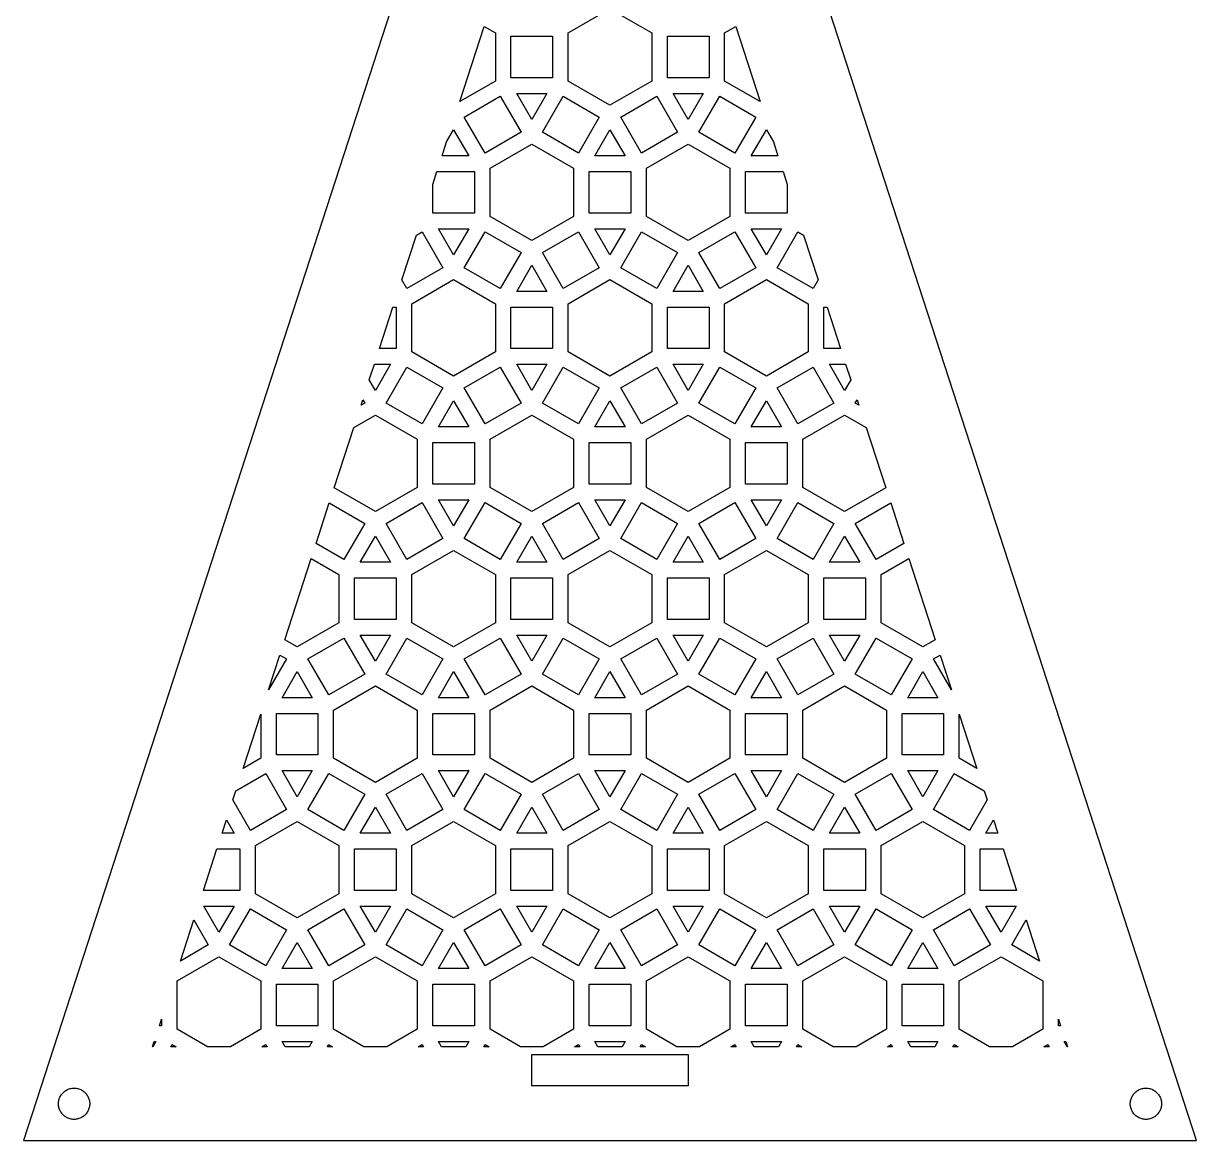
# Model space of a CAD drawing. Header units: metres. Extents: x -75 to 75, y 0 to 231.
# Drawn here: x -75 to 75, y 0 to 142.8 of the extents above; entities that cross this region are included whole.
import ezdxf

# ---------------------------------------------------------------- set-up
doc = ezdxf.new("R2010")
doc.units = ezdxf.units.M

msp = doc.modelspace()

# ---------------------------------------------------------------- linework, layer by layer
for p, q in [((0, 230.826), (-75, 0)), ((75, 0), (0, 230.826)), ((-5.33936, 141.647), (0, 144.729)), ((0, 144.729), (5.33936, 141.646)), ((-19.2167, 132.851), (-16.0905, 142.472)), ((-16.0905, 142.472), (-14.6606, 141.646)), ((-14.6606, 141.646), (-14.6606, 135.481)), ((-12.6602, 135.904), (-12.6602, 141.224)), ((-12.6602, 141.224), (-7.33978, 141.224)), ((-7.33978, 141.224), (-7.33978, 135.904)), ((-5.33936, 135.481), (-5.33936, 141.647)), ((5.33936, 141.646), (5.33936, 135.481)), ((7.33978, 135.904), (7.33978, 141.224)), ((7.33978, 141.224), (12.6602, 141.224)), ((12.6602, 141.224), (12.6602, 135.904)), ((14.6606, 141.647), (16.0904, 142.472)), ((14.6606, 135.481), (14.6606, 141.647)), ((16.0904, 142.472), (19.2167, 132.851)), ((-14.6606, 135.481), (-19.2167, 132.851)), ((-7.33978, 135.904), (-12.6602, 135.904)), ((0, 132.398), (-5.33936, 135.481)), ((5.33936, 135.481), (0, 132.398)), ((12.6602, 135.904), (7.33978, 135.904)), ((19.2167, 132.851), (14.6606, 135.481)), ((-18.634, 130.878), (-14.0265, 133.538)), ((-14.0265, 133.538), (-11.366, 128.929)), ((-11.9287, 133.904), (-8.0719, 133.904)), ((-10, 130.564), (-11.9287, 133.904)), ((-8.0719, 133.903), (-10, 130.564)), ((-8.63403, 128.929), (-5.97351, 133.538)), ((-8.0719, 133.904), (-8.07251, 133.903)), ((-8.07251, 133.903), (-8.0719, 133.903)), ((-5.97351, 133.538), (-1.36597, 130.878)), ((1.36597, 130.878), (5.97351, 133.538)), ((5.97351, 133.538), (8.63403, 128.929)), ((8.07129, 133.904), (11.9281, 133.904)), ((10, 130.564), (8.07129, 133.904)), ((11.9281, 133.903), (10, 130.564)), ((11.366, 128.929), (14.0265, 133.538)), ((11.9281, 133.904), (11.9275, 133.903)), ((11.9275, 133.903), (11.9281, 133.903)), ((14.0265, 133.538), (18.634, 130.878)), ((-15.9735, 126.27), (-18.634, 130.878)), ((-1.36597, 130.878), (-4.02649, 126.27)), ((4.02649, 126.27), (1.36597, 130.878)), ((18.634, 130.878), (15.9735, 126.27)), ((-20.8889, 127.704), (-20, 129.243)), ((-20, 129.243), (-18.0713, 125.904)), ((-1.9281, 125.904), (0, 129.243)), ((0, 129.243), (1.92871, 125.904)), ((18.0719, 125.904), (20, 129.243)), ((20, 129.243), (20.8888, 127.704)), ((-21.474, 125.903), (-20.8889, 127.704)), ((-11.366, 128.929), (-15.9735, 126.27)), ((-4.02649, 126.27), (-8.63403, 128.929)), ((8.63403, 128.929), (4.02649, 126.27)), ((15.9735, 126.27), (11.366, 128.929)), ((20.8888, 127.704), (21.4739, 125.904)), ((-15.3394, 124.326), (-10, 127.409)), ((-10, 127.409), (-4.66064, 124.326)), ((4.66064, 124.326), (10, 127.409)), ((10, 127.409), (15.3394, 124.326)), ((-18.0713, 125.904), (-21.474, 125.903)), ((-1.92749, 125.904), (-1.9281, 125.904)), ((1.92871, 125.904), (-1.9281, 125.903)), ((-1.9281, 125.903), (-1.92749, 125.904)), ((18.0725, 125.904), (18.0719, 125.904)), ((21.4739, 125.904), (18.0719, 125.903)), ((18.0719, 125.903), (18.0725, 125.904)), ((-22.6602, 122.252), (-22.1239, 123.903)), ((-22.1239, 123.903), (-17.3398, 123.903)), ((-17.3398, 123.903), (-17.3398, 118.583)), ((-15.3394, 118.161), (-15.3394, 124.326)), ((-4.66064, 124.326), (-4.66064, 118.16)), ((-2.66022, 118.583), (-2.66022, 123.903)), ((-2.66022, 123.903), (2.66022, 123.903)), ((2.66022, 123.903), (2.66022, 118.583)), ((4.66064, 118.161), (4.66064, 124.326)), ((15.3394, 124.326), (15.3394, 118.16)), ((17.3398, 118.583), (17.3398, 123.903)), ((17.3398, 123.903), (22.1239, 123.903)), ((22.1239, 123.903), (22.6602, 122.252)), ((-22.6602, 118.583), (-22.6602, 122.252)), ((22.6602, 122.252), (22.6602, 118.583)), ((-17.3398, 118.583), (-22.6602, 118.583)), ((2.66022, 118.583), (-2.66022, 118.583)), ((22.6602, 118.583), (17.3398, 118.583)), ((-10, 115.078), (-15.3394, 118.161)), ((-4.66064, 118.16), (-10, 115.078)), ((10, 115.078), (4.66064, 118.161)), ((15.3394, 118.16), (10, 115.078)), ((-26.6193, 110.068), (-24.7586, 115.794)), ((-24.7586, 115.794), (-24.0265, 116.217)), ((-24.0265, 116.217), (-21.366, 111.609)), ((-21.9287, 116.583), (-18.0719, 116.583)), ((-20, 113.243), (-21.9287, 116.583)), ((-18.0719, 116.583), (-20, 113.243)), ((-18.634, 111.609), (-15.9738, 116.217)), ((-15.9738, 116.217), (-11.366, 113.557)), ((-8.63403, 113.557), (-4.02649, 116.217)), ((-4.02649, 116.217), (-1.36597, 111.609)), ((-1.92871, 116.583), (1.9281, 116.583)), ((0, 113.243), (-1.92871, 116.583)), ((1.9281, 116.583), (0, 113.243)), ((1.36597, 111.609), (4.02618, 116.217)), ((4.02618, 116.217), (8.63403, 113.557)), ((11.366, 113.557), (15.9735, 116.217)), ((15.9735, 116.217), (18.634, 111.609)), ((18.0713, 116.583), (21.9281, 116.583)), ((20, 113.243), (18.0713, 116.583)), ((21.9281, 116.583), (20, 113.243)), ((21.366, 111.609), (24.0262, 116.217)), ((24.0262, 116.217), (24.7587, 115.794)), ((24.7587, 115.794), (26.6193, 110.068)), ((-11.366, 113.557), (-14.0265, 108.949)), ((-5.97351, 108.949), (-8.63403, 113.557)), ((8.63403, 113.557), (5.97351, 108.949)), ((14.0265, 108.949), (11.366, 113.557)), ((-21.366, 111.609), (-25.9735, 108.949)), ((-14.0265, 108.949), (-18.634, 111.609)), ((-11.9281, 108.583), (-10, 111.923)), ((-10, 111.923), (-8.07129, 108.583)), ((-1.36597, 111.609), (-5.97351, 108.949)), ((5.97351, 108.949), (1.36597, 111.609)), ((8.0719, 108.583), (10, 111.923)), ((10, 111.923), (11.9287, 108.583)), ((18.634, 111.609), (14.0265, 108.949)), ((25.9735, 108.949), (21.366, 111.609)), ((-25.9735, 108.949), (-26.6193, 110.068)), ((-25.3394, 107.006), (-20, 110.089)), ((-20, 110.089), (-14.6606, 107.006)), ((-5.33936, 107.006), (0, 110.089)), ((0, 110.089), (5.33936, 107.006)), ((14.6606, 107.006), (20, 110.089)), ((20, 110.089), (25.3394, 107.006)), ((26.6193, 110.068), (25.9735, 108.949)), ((-8.07129, 108.583), (-11.9281, 108.583)), ((11.9287, 108.583), (8.0719, 108.583)), ((-29.4801, 101.263), (-27.7516, 106.583)), ((-27.7516, 106.583), (-27.3398, 106.583)), ((-27.3398, 106.583), (-27.3398, 101.263)), ((-25.3394, 100.84), (-25.3394, 107.006)), ((-14.6606, 107.006), (-14.6606, 100.84)), ((-12.6602, 101.263), (-12.6602, 106.583)), ((-12.6602, 106.583), (-7.33978, 106.583)), ((-7.33978, 106.583), (-7.33978, 101.263)), ((-5.33936, 100.84), (-5.33936, 107.006)), ((5.33936, 107.006), (5.33936, 100.84)), ((7.33978, 101.263), (7.33978, 106.583)), ((7.33978, 106.583), (12.6602, 106.583)), ((12.6602, 106.583), (12.6602, 101.263)), ((14.6606, 100.84), (14.6606, 107.006)), ((25.3394, 107.006), (25.3394, 100.84)), ((27.3398, 101.263), (27.3398, 106.583)), ((27.3398, 106.583), (27.7516, 106.583)), ((27.7516, 106.583), (29.4801, 101.263)), ((-27.3398, 101.263), (-29.4801, 101.263)), ((-20, 97.7576), (-25.3394, 100.84)), ((-14.6606, 100.84), (-20, 97.7576)), ((-7.33978, 101.263), (-12.6602, 101.263)), ((0, 97.7576), (-5.33936, 100.84)), ((5.33936, 100.84), (0, 97.7576)), ((12.6602, 101.263), (7.33978, 101.263)), ((20, 97.7576), (14.6606, 100.84)), ((25.3394, 100.84), (20, 97.7576)), ((29.4801, 101.263), (27.3398, 101.263)), ((-30.7777, 97.2695), (-30.13, 99.2628)), ((-30.13, 99.2628), (-28.0719, 99.263)), ((-28.0719, 99.2621), (-30, 95.9229)), ((-28.0719, 99.263), (-28.0725, 99.2621)), ((-28.0725, 99.2621), (-28.0719, 99.2621)), ((-11.9287, 99.2627), (-8.0719, 99.263)), ((-10, 95.9229), (-11.9287, 99.2627)), ((-8.0719, 99.2621), (-10, 95.9229)), ((-8.0719, 99.263), (-8.07251, 99.2621)), ((-8.07251, 99.2621), (-8.0719, 99.2621)), ((8.07129, 99.2627), (11.9281, 99.263)), ((10, 95.9229), (8.07129, 99.2627)), ((11.9281, 99.2621), (10, 95.9229)), ((11.9281, 99.263), (11.9275, 99.2621)), ((11.9275, 99.2621), (11.9281, 99.2621)), ((28.0713, 99.2627), (30.13, 99.2629)), ((30, 95.9229), (28.0713, 99.2627)), ((30.13, 99.2629), (30.7776, 97.2696)), ((-28.634, 94.2886), (-25.9735, 98.8968)), ((-25.9735, 98.8968), (-21.366, 96.2369)), ((-18.634, 96.2369), (-14.0265, 98.8968)), ((-14.0265, 98.8968), (-11.366, 94.2886)), ((-8.63403, 94.2886), (-5.97351, 98.8968)), ((-5.97351, 98.8968), (-1.36597, 96.2369)), ((1.36597, 96.2369), (5.97351, 98.8968)), ((5.97351, 98.8968), (8.63403, 94.2886)), ((11.366, 94.2886), (14.0265, 98.8968)), ((14.0265, 98.8968), (18.634, 96.2369)), ((21.366, 96.2369), (25.9735, 98.8968)), ((25.9735, 98.8968), (28.634, 94.2886)), ((-30, 95.9229), (-30.7777, 97.2695)), ((-21.366, 96.2369), (-24.0265, 91.6287)), ((-15.9735, 91.6287), (-18.634, 96.2369)), ((-1.36597, 96.2369), (-4.02649, 91.6287)), ((4.02649, 91.6287), (1.36597, 96.2369)), ((18.634, 96.2369), (15.9735, 91.6287)), ((24.0265, 91.6287), (21.366, 96.2369)), ((30.7776, 97.2696), (30, 95.9229)), ((-31.834, 94.0184), (-31.6093, 94.7101)), ((-31.6093, 94.7101), (-31.366, 94.2886)), ((-21.9281, 91.2634), (-20, 94.6027)), ((-20, 94.6027), (-18.0713, 91.2628)), ((-1.9281, 91.2634), (0, 94.6027)), ((0, 94.6027), (1.92871, 91.2628)), ((18.0719, 91.2634), (20, 94.6027)), ((20, 94.6027), (21.9287, 91.2628)), ((31.366, 94.2886), (31.6093, 94.7101)), ((31.6093, 94.7101), (31.834, 94.0184)), ((-31.366, 94.2886), (-31.834, 94.0184)), ((-24.0265, 91.6287), (-28.634, 94.2886)), ((-11.366, 94.2886), (-15.9735, 91.6287)), ((-4.02649, 91.6287), (-8.63403, 94.2886)), ((8.63403, 94.2886), (4.02649, 91.6287)), ((15.9735, 91.6287), (11.366, 94.2886)), ((28.634, 94.2886), (24.0265, 91.6287)), ((31.834, 94.0184), (31.366, 94.2886)), ((-32.7576, 91.1759), (-30, 92.7679)), ((-30, 92.7679), (-24.6606, 89.6851)), ((-15.3394, 89.6854), (-10, 92.7679)), ((-10, 92.7679), (-4.66064, 89.6851)), ((4.66064, 89.6854), (10, 92.7679)), ((10, 92.7679), (15.3394, 89.6851)), ((24.6606, 89.6854), (30, 92.7679)), ((30, 92.7679), (32.7577, 91.1757)), ((-35.2601, 83.4741), (-32.7576, 91.1759)), ((-21.9275, 91.2634), (-21.9281, 91.2634)), ((-21.9281, 91.2625), (-21.9275, 91.2634)), ((-18.0713, 91.2628), (-21.9281, 91.2625)), ((-1.92749, 91.2634), (-1.9281, 91.2634)), ((-1.9281, 91.2625), (-1.92749, 91.2634)), ((1.92871, 91.2628), (-1.9281, 91.2625)), ((18.0725, 91.2634), (18.0719, 91.2634)), ((18.0719, 91.2625), (18.0725, 91.2634)), ((21.9287, 91.2628), (18.0719, 91.2625)), ((32.7577, 91.1757), (35.2601, 83.4739)), ((-24.6606, 89.6851), (-24.6606, 83.5196)), ((-22.6602, 83.9426), (-22.6602, 89.2624)), ((-22.6602, 89.2624), (-17.3398, 89.2624)), ((-17.3398, 89.2624), (-17.3398, 83.9426)), ((-15.3394, 83.5199), (-15.3394, 89.6854)), ((-4.66064, 89.6851), (-4.66064, 83.5196)), ((-2.66022, 83.9426), (-2.66022, 89.2624)), ((-2.66022, 89.2624), (2.66022, 89.2624)), ((2.66022, 89.2624), (2.66022, 83.9426)), ((4.66064, 83.5199), (4.66064, 89.6854)), ((15.3394, 89.6851), (15.3394, 83.5196)), ((17.3398, 83.9426), (17.3398, 89.2624)), ((17.3398, 89.2624), (22.6602, 89.2624)), ((22.6602, 89.2624), (22.6602, 83.9426)), ((24.6606, 83.5199), (24.6606, 89.6854)), ((-30, 80.437), (-35.2601, 83.4741)), ((-24.6606, 83.5196), (-30, 80.437)), ((-17.3398, 83.9426), (-22.6602, 83.9426)), ((-10, 80.437), (-15.3394, 83.5199)), ((-4.66064, 83.5196), (-10, 80.437)), ((2.66022, 83.9426), (-2.66022, 83.9426)), ((10, 80.437), (4.66064, 83.5199)), ((15.3394, 83.5196), (10, 80.437)), ((22.6602, 83.9426), (17.3398, 83.9426)), ((30, 80.437), (24.6606, 83.5199)), ((35.2601, 83.4739), (30, 80.437)), ((-37.573, 76.3556), (-35.892, 81.5292)), ((-35.892, 81.5292), (-31.366, 78.9163)), ((-28.634, 78.9163), (-24.0265, 81.5762)), ((-24.0265, 81.5762), (-21.366, 76.9681)), ((-21.9287, 81.9421), (-18.0719, 81.9424)), ((-20, 78.6023), (-21.9287, 81.9421)), ((-18.0719, 81.9415), (-20, 78.6023)), ((-18.634, 76.9681), (-15.9735, 81.5762)), ((-18.0719, 81.9424), (-18.0725, 81.9415)), ((-18.0725, 81.9415), (-18.0719, 81.9415)), ((-15.9735, 81.5762), (-11.366, 78.9163)), ((-8.63403, 78.9163), (-4.02649, 81.5762)), ((-4.02649, 81.5762), (-1.36597, 76.9681)), ((-1.92871, 81.9421), (1.9281, 81.9424)), ((0, 78.6023), (-1.92871, 81.9421)), ((1.9281, 81.9415), (0, 78.6023)), ((1.36597, 76.9681), (4.02649, 81.5762)), ((1.9281, 81.9424), (1.92749, 81.9415)), ((1.92749, 81.9415), (1.9281, 81.9415)), ((4.02649, 81.5762), (8.63403, 78.9163)), ((11.366, 78.9163), (15.9735, 81.5762)), ((15.9735, 81.5762), (18.634, 76.9681)), ((18.0713, 81.9421), (21.9281, 81.9424)), ((20, 78.6023), (18.0713, 81.9421)), ((21.9281, 81.9415), (20, 78.6023)), ((21.366, 76.9681), (24.0265, 81.5762)), ((21.9281, 81.9424), (21.9275, 81.9415)), ((21.9275, 81.9415), (21.9281, 81.9415)), ((24.0265, 81.5762), (28.634, 78.9163)), ((31.366, 78.9163), (35.892, 81.5292)), ((35.892, 81.5292), (37.573, 76.3556)), ((-31.366, 78.9163), (-34.0265, 74.3082)), ((-25.9735, 74.3082), (-28.634, 78.9163)), ((-11.366, 78.9163), (-14.0265, 74.3082)), ((-5.97351, 74.3082), (-8.63403, 78.9163)), ((8.63403, 78.9163), (5.97351, 74.3082)), ((14.0265, 74.3082), (11.366, 78.9163)), ((28.634, 78.9163), (25.9735, 74.3082)), ((34.0265, 74.3082), (31.366, 78.9163)), ((-31.9281, 73.9429), (-30, 77.2821)), ((-30, 77.2821), (-28.0713, 73.9423)), ((-21.366, 76.9681), (-25.9735, 74.3082)), ((-14.0265, 74.3082), (-18.634, 76.9681)), ((-11.9281, 73.9429), (-10, 77.2821)), ((-10, 77.2821), (-8.07129, 73.9423)), ((-1.36597, 76.9681), (-5.97351, 74.3082)), ((5.97351, 74.3082), (1.36597, 76.9681)), ((8.0719, 73.9429), (10, 77.2821)), ((10, 77.2821), (11.9287, 73.9423)), ((18.634, 76.9681), (14.0265, 74.3082)), ((25.9735, 74.3082), (21.366, 76.9681)), ((28.0719, 73.9429), (30, 77.2821)), ((30, 77.2821), (31.9287, 73.9423)), ((-34.0265, 74.3082), (-37.573, 76.3556)), ((-25.3394, 72.3648), (-20, 75.4474)), ((-20, 75.4474), (-14.6606, 72.3645)), ((-5.33936, 72.3648), (0, 75.4474)), ((0, 75.4474), (5.33936, 72.3645)), ((14.6606, 72.3648), (20, 75.4474)), ((20, 75.4474), (25.3394, 72.3645)), ((37.573, 76.3556), (34.0265, 74.3082)), ((-41.5785, 64.0279), (-38.2049, 74.4109)), ((-38.2049, 74.4109), (-34.6606, 72.3645)), ((-31.9275, 73.9429), (-31.9281, 73.9429)), ((-31.9281, 73.942), (-31.9275, 73.9429)), ((-28.0713, 73.9423), (-31.9281, 73.942)), ((-11.9275, 73.9429), (-11.9281, 73.9429)), ((-11.9281, 73.942), (-11.9275, 73.9429)), ((-8.07129, 73.9423), (-11.9281, 73.942)), ((8.07251, 73.9429), (8.0719, 73.9429)), ((8.0719, 73.942), (8.07251, 73.9429)), ((11.9287, 73.9423), (8.0719, 73.942)), ((28.0725, 73.9429), (28.0719, 73.9429)), ((28.0719, 73.942), (28.0725, 73.9429)), ((31.9287, 73.9423), (28.0719, 73.942)), ((34.6606, 72.3648), (38.2048, 74.411)), ((38.2048, 74.411), (41.5786, 64.0278)), ((-34.6606, 72.3645), (-34.6606, 66.199)), ((-25.3394, 66.1993), (-25.3394, 72.3648)), ((-14.6606, 72.3645), (-14.6606, 66.199)), ((-5.33936, 66.1993), (-5.33936, 72.3648)), ((5.33936, 72.3645), (5.33936, 66.199)), ((14.6606, 66.1993), (14.6606, 72.3648)), ((25.3394, 72.3645), (25.3394, 66.199)), ((34.6606, 66.1993), (34.6606, 72.3648)), ((-32.6602, 66.622), (-32.6602, 71.9418)), ((-32.6602, 71.9418), (-27.3398, 71.9418)), ((-27.3398, 71.9418), (-27.3398, 66.622)), ((-12.6602, 66.622), (-12.6602, 71.9418)), ((-12.6602, 71.9418), (-7.33978, 71.9418)), ((-7.33978, 71.9418), (-7.33978, 66.622)), ((7.33978, 66.622), (7.33978, 71.9418)), ((7.33978, 71.9418), (12.6602, 71.9418)), ((12.6602, 71.9418), (12.6602, 66.622)), ((27.3398, 66.622), (27.3398, 71.9418)), ((27.3398, 71.9418), (32.6602, 71.9418)), ((32.6602, 71.9418), (32.6602, 66.622)), ((-34.6606, 66.199), (-40, 63.1165)), ((-27.3398, 66.622), (-32.6602, 66.622)), ((-20, 63.1165), (-25.3394, 66.1993)), ((-14.6606, 66.199), (-20, 63.1165)), ((-7.33978, 66.622), (-12.6602, 66.622)), ((0, 63.1165), (-5.33936, 66.1993)), ((5.33936, 66.199), (0, 63.1165)), ((12.6602, 66.622), (7.33978, 66.622)), ((20, 63.1165), (14.6606, 66.1993)), ((25.3394, 66.199), (20, 63.1165)), ((32.6602, 66.622), (27.3398, 66.622)), ((40, 63.1165), (34.6606, 66.1993)), ((-31.9287, 64.6216), (-28.0719, 64.6219)), ((-30, 61.2817), (-31.9287, 64.6216)), ((-28.0719, 64.621), (-30, 61.2817)), ((-28.0719, 64.6219), (-28.0725, 64.621)), ((-28.0725, 64.621), (-28.0719, 64.621)), ((-11.9287, 64.6216), (-8.0719, 64.6219)), ((-10, 61.2817), (-11.9287, 64.6216)), ((-8.0719, 64.621), (-10, 61.2817)), ((-8.0719, 64.6219), (-8.07251, 64.621)), ((-8.07251, 64.621), (-8.0719, 64.621)), ((8.07129, 64.6216), (11.9281, 64.6219)), ((10, 61.2817), (8.07129, 64.6216)), ((11.9281, 64.621), (10, 61.2817)), ((11.9281, 64.6219), (11.9275, 64.621)), ((11.9275, 64.621), (11.9281, 64.621)), ((28.0713, 64.6216), (31.9281, 64.6219)), ((30, 61.2817), (28.0713, 64.6216)), ((31.9281, 64.621), (30, 61.2817)), ((31.9281, 64.6219), (31.9275, 64.621)), ((31.9275, 64.621), (31.9281, 64.621)), ((-40, 63.1165), (-41.5785, 64.0279)), ((-38.634, 61.5958), (-34.0265, 64.2557)), ((-34.0265, 64.2557), (-31.366, 59.6475)), ((-28.634, 59.6475), (-25.9735, 64.2557)), ((-25.9735, 64.2557), (-21.366, 61.5958)), ((-18.634, 61.5958), (-14.0265, 64.2557)), ((-14.0265, 64.2557), (-11.366, 59.6475)), ((-8.63403, 59.6475), (-5.97351, 64.2557)), ((-5.97351, 64.2557), (-1.36597, 61.5958)), ((1.36597, 61.5958), (5.97351, 64.2557)), ((5.97351, 64.2557), (8.63403, 59.6475)), ((11.366, 59.6475), (14.0265, 64.2557)), ((14.0265, 64.2557), (18.634, 61.5958)), ((21.366, 61.5958), (25.9735, 64.2557)), ((25.9735, 64.2557), (28.634, 59.6475)), ((31.366, 59.6475), (34.0265, 64.2557)), ((34.0265, 64.2557), (38.634, 61.5958)), ((41.5786, 64.0278), (40, 63.1165)), ((-43.6595, 57.6232), (-42.2104, 62.0832)), ((-41.366, 61.5958), (-43.6595, 57.6232)), ((-42.2104, 62.0832), (-41.366, 61.5958)), ((-35.9735, 56.9876), (-38.634, 61.5958)), ((-21.366, 61.5958), (-24.0265, 56.9876)), ((-15.9735, 56.9876), (-18.634, 61.5958)), ((-1.36597, 61.5958), (-4.02649, 56.9876)), ((4.02649, 56.9876), (1.36597, 61.5958)), ((18.634, 61.5958), (15.9735, 56.9876)), ((24.0265, 56.9876), (21.366, 61.5958)), ((38.634, 61.5958), (35.9735, 56.9876)), ((41.366, 61.5958), (42.2104, 62.0832)), ((43.6595, 57.6232), (41.366, 61.5958)), ((42.2104, 62.0832), (43.6595, 57.6232)), ((-41.9281, 56.6223), (-40, 59.9615)), ((-40, 59.9615), (-38.0713, 56.6217)), ((-31.366, 59.6475), (-35.9735, 56.9876)), ((-24.0265, 56.9876), (-28.634, 59.6475)), ((-21.9281, 56.6223), (-20, 59.9615)), ((-20, 59.9615), (-18.0713, 56.6217)), ((-11.366, 59.6475), (-15.9735, 56.9876)), ((-4.02649, 56.9876), (-8.63403, 59.6475)), ((-1.9281, 56.6223), (0, 59.9615)), ((0, 59.9615), (1.92871, 56.6217)), ((8.63403, 59.6475), (4.02649, 56.9876)), ((15.9735, 56.9876), (11.366, 59.6475)), ((18.0719, 56.6223), (20, 59.9615)), ((20, 59.9615), (21.9287, 56.6217)), ((28.634, 59.6475), (24.0265, 56.9876)), ((35.9735, 56.9876), (31.366, 59.6475)), ((38.0719, 56.6223), (40, 59.9615)), ((40, 59.9615), (41.9287, 56.6217)), ((-35.3394, 55.0443), (-30, 58.1268)), ((-30, 58.1268), (-24.6606, 55.0439)), ((-15.3394, 55.0443), (-10, 58.1268)), ((-10, 58.1268), (-4.66064, 55.0439)), ((4.66064, 55.0443), (10, 58.1268)), ((10, 58.1268), (15.3394, 55.0439)), ((24.6606, 55.0443), (30, 58.1268)), ((30, 58.1268), (35.3394, 55.0439)), ((-41.9275, 56.6223), (-41.9281, 56.6223)), ((-41.9281, 56.6214), (-41.9275, 56.6223)), ((-38.0713, 56.6217), (-41.9281, 56.6214)), ((-21.9275, 56.6223), (-21.9281, 56.6223)), ((-21.9281, 56.6214), (-21.9275, 56.6223)), ((-18.0713, 56.6217), (-21.9281, 56.6214)), ((-1.92749, 56.6223), (-1.9281, 56.6223)), ((-1.9281, 56.6214), (-1.92749, 56.6223)), ((1.92871, 56.6217), (-1.9281, 56.6214)), ((18.0725, 56.6223), (18.0719, 56.6223)), ((18.0719, 56.6214), (18.0725, 56.6223)), ((21.9287, 56.6217), (18.0719, 56.6214)), ((38.0725, 56.6223), (38.0719, 56.6223)), ((38.0719, 56.6214), (38.0725, 56.6223)), ((41.9287, 56.6217), (38.0719, 56.6214)), ((-46.9258, 47.5707), (-44.6606, 54.5421)), ((-44.6606, 54.5421), (-44.6606, 48.8785)), ((-42.6602, 49.3015), (-42.6602, 54.6213)), ((-42.6602, 54.6213), (-37.3398, 54.6213)), ((-37.3398, 54.6213), (-37.3398, 49.3015)), ((-35.3394, 48.8788), (-35.3394, 55.0443)), ((-24.6606, 55.0439), (-24.6606, 48.8785)), ((-22.6602, 49.3015), (-22.6602, 54.6213)), ((-22.6602, 54.6213), (-17.3398, 54.6213)), ((-17.3398, 54.6213), (-17.3398, 49.3015)), ((-15.3394, 48.8788), (-15.3394, 55.0443)), ((-4.66064, 55.0439), (-4.66064, 48.8785)), ((-2.66022, 49.3015), (-2.66022, 54.6213)), ((-2.66022, 54.6213), (2.66022, 54.6213)), ((2.66022, 54.6213), (2.66022, 49.3015)), ((4.66064, 48.8788), (4.66064, 55.0443)), ((15.3394, 55.0439), (15.3394, 48.8785)), ((17.3398, 49.3015), (17.3398, 54.6213)), ((17.3398, 54.6213), (22.6602, 54.6213)), ((22.6602, 54.6213), (22.6602, 49.3015)), ((24.6606, 48.8788), (24.6606, 55.0443)), ((35.3394, 55.0439), (35.3394, 48.8785)), ((37.3398, 49.3015), (37.3398, 54.6213)), ((37.3398, 54.6213), (42.6602, 54.6213)), ((42.6602, 54.6213), (42.6602, 49.3015)), ((44.6606, 48.8788), (44.6606, 54.5421)), ((44.6606, 54.5421), (46.9257, 47.571)), ((-44.6606, 48.8785), (-46.9258, 47.5707)), ((-37.3398, 49.3015), (-42.6602, 49.3015)), ((-30, 45.7959), (-35.3394, 48.8788)), ((-24.6606, 48.8785), (-30, 45.7959)), ((-17.3398, 49.3015), (-22.6602, 49.3015)), ((-10, 45.7959), (-15.3394, 48.8788)), ((-4.66064, 48.8785), (-10, 45.7959)), ((2.66022, 49.3015), (-2.66022, 49.3015)), ((10, 45.7959), (4.66064, 48.8788)), ((15.3394, 48.8785), (10, 45.7959)), ((22.6602, 49.3015), (17.3398, 49.3015)), ((30, 45.7959), (24.6606, 48.8788)), ((35.3394, 48.8785), (30, 45.7959)), ((42.6602, 49.3015), (37.3398, 49.3015)), ((46.9257, 47.571), (44.6606, 48.8788)), ((-47.8494, 44.7282), (-44.0265, 46.9351)), ((-44.0265, 46.9351), (-41.366, 42.327)), ((-41.9287, 47.301), (-38.0719, 47.3013)), ((-40, 43.9612), (-41.9287, 47.301)), ((-38.0719, 47.3004), (-40, 43.9612)), ((-38.634, 42.327), (-35.9735, 46.9351)), ((-38.0719, 47.3013), (-38.0725, 47.3004)), ((-38.0725, 47.3004), (-38.0719, 47.3004)), ((-35.9735, 46.9351), (-31.366, 44.2752)), ((-28.634, 44.2752), (-24.0265, 46.9351)), ((-24.0265, 46.9351), (-21.366, 42.327)), ((-21.9287, 47.301), (-18.0719, 47.3013)), ((-20, 43.9612), (-21.9287, 47.301)), ((-18.0719, 47.3004), (-20, 43.9612)), ((-18.634, 42.327), (-15.9735, 46.9351)), ((-18.0719, 47.3013), (-18.0725, 47.3004)), ((-18.0725, 47.3004), (-18.0719, 47.3004)), ((-15.9735, 46.9351), (-11.366, 44.2752)), ((-8.63403, 44.2752), (-4.02649, 46.9351)), ((-4.02649, 46.9351), (-1.36597, 42.327)), ((-1.92871, 47.301), (1.9281, 47.3013)), ((0, 43.9612), (-1.92871, 47.301)), ((1.9281, 47.3004), (0, 43.9612)), ((1.36597, 42.327), (4.02649, 46.9351)), ((1.9281, 47.3013), (1.92749, 47.3004)), ((1.92749, 47.3004), (1.9281, 47.3004)), ((4.02649, 46.9351), (8.63403, 44.2752)), ((11.366, 44.2752), (15.9735, 46.9351)), ((15.9735, 46.9351), (18.634, 42.327)), ((18.0713, 47.301), (21.9281, 47.3013)), ((20, 43.9612), (18.0713, 47.301)), ((21.9281, 47.3004), (20, 43.9612)), ((21.366, 42.327), (24.0265, 46.9351)), ((21.9281, 47.3013), (21.9275, 47.3004)), ((21.9275, 47.3004), (21.9281, 47.3004)), ((24.0265, 46.9351), (28.634, 44.2752)), ((31.366, 44.2752), (35.9735, 46.9351)), ((35.9735, 46.9351), (38.634, 42.327)), ((38.0713, 47.301), (41.9281, 47.3013)), ((40, 43.9612), (38.0713, 47.301)), ((41.9281, 47.3004), (40, 43.9612)), ((41.366, 42.327), (44.0265, 46.9351)), ((41.9281, 47.3013), (41.9275, 47.3004)), ((41.9275, 47.3004), (41.9281, 47.3004)), ((44.0265, 46.9351), (47.8494, 44.7282)), ((-48.2261, 43.5687), (-47.8494, 44.7282)), ((-45.9735, 39.6671), (-48.2261, 43.5687)), ((-31.366, 44.2752), (-34.0265, 39.6671)), ((-25.9735, 39.6671), (-28.634, 44.2752)), ((-11.366, 44.2752), (-14.0265, 39.6671)), ((-5.97351, 39.6671), (-8.63403, 44.2752)), ((8.63403, 44.2752), (5.97351, 39.6671)), ((14.0265, 39.6671), (11.366, 44.2752)), ((28.634, 44.2752), (25.9735, 39.6671)), ((34.0265, 39.6671), (31.366, 44.2752)), ((48.2261, 43.5687), (45.9735, 39.6671)), ((47.8494, 44.7282), (48.2261, 43.5687)), ((-41.366, 42.327), (-45.9735, 39.6671)), ((-34.0265, 39.6671), (-38.634, 42.327)), ((-31.9281, 39.3018), (-30, 42.641)), ((-30, 42.641), (-28.0713, 39.3011)), ((-21.366, 42.327), (-25.9735, 39.6671)), ((-14.0265, 39.6671), (-18.634, 42.327)), ((-11.9281, 39.3018), (-10, 42.641)), ((-10, 42.641), (-8.07129, 39.3011)), ((-1.36597, 42.327), (-5.97351, 39.6671)), ((5.97351, 39.6671), (1.36597, 42.327)), ((8.0719, 39.3018), (10, 42.641)), ((10, 42.641), (11.9287, 39.3011)), ((18.634, 42.327), (14.0265, 39.6671)), ((25.9735, 39.6671), (21.366, 42.327)), ((28.0719, 39.3018), (30, 42.641)), ((30, 42.641), (31.9287, 39.3011)), ((38.634, 42.327), (34.0265, 39.6671)), ((45.9735, 39.6671), (41.366, 42.327)), ((-49.6128, 39.301), (-49.0577, 41.0093)), ((-49.0577, 41.0093), (-48.0713, 39.3011)), ((-45.3394, 37.7237), (-40, 40.8063)), ((-40, 40.8063), (-34.6606, 37.7234)), ((-25.3394, 37.7237), (-20, 40.8063)), ((-20, 40.8063), (-14.6606, 37.7234)), ((-5.33936, 37.7237), (0, 40.8063)), ((0, 40.8063), (5.33936, 37.7234)), ((14.6606, 37.7237), (20, 40.8063)), ((20, 40.8063), (25.3394, 37.7234)), ((34.6606, 37.7237), (40, 40.8063)), ((40, 40.8063), (45.3394, 37.7234)), ((48.0719, 39.3018), (49.0578, 41.0092)), ((49.0578, 41.0092), (49.6128, 39.301)), ((-48.0713, 39.3011), (-49.6128, 39.301)), ((-31.9275, 39.3018), (-31.9281, 39.3018)), ((-31.9281, 39.3008), (-31.9275, 39.3018)), ((-28.0713, 39.3011), (-31.9281, 39.3008)), ((-11.9275, 39.3018), (-11.9281, 39.3018)), ((-11.9281, 39.3008), (-11.9275, 39.3018)), ((-8.07129, 39.3011), (-11.9281, 39.3008)), ((8.07251, 39.3018), (8.0719, 39.3018)), ((8.0719, 39.3008), (8.07251, 39.3018)), ((11.9287, 39.3011), (8.0719, 39.3008)), ((28.0725, 39.3018), (28.0719, 39.3018)), ((28.0719, 39.3008), (28.0725, 39.3018)), ((31.9287, 39.3011), (28.0719, 39.3008)), ((48.0725, 39.3018), (48.0719, 39.3018)), ((48.0719, 39.3008), (48.0725, 39.3018)), ((49.6128, 39.301), (48.0719, 39.3008)), ((-45.3394, 31.5582), (-45.3394, 37.7237)), ((-34.6606, 37.7234), (-34.6606, 31.5579)), ((-25.3394, 31.5582), (-25.3394, 37.7237)), ((-14.6606, 37.7234), (-14.6606, 31.5579)), ((-5.33936, 31.5582), (-5.33936, 37.7237)), ((5.33936, 37.7234), (5.33936, 31.5579)), ((14.6606, 31.5582), (14.6606, 37.7237)), ((25.3394, 37.7234), (25.3394, 31.5579)), ((34.6606, 31.5582), (34.6606, 37.7237)), ((45.3394, 37.7234), (45.3394, 31.5579)), ((-51.9912, 31.9809), (-50.2627, 37.3007)), ((-50.2627, 37.3007), (-47.3398, 37.3007)), ((-47.3398, 37.3007), (-47.3398, 31.9809)), ((-32.6602, 31.9809), (-32.6602, 37.3007)), ((-32.6602, 37.3007), (-27.3398, 37.3007)), ((-27.3398, 37.3007), (-27.3398, 31.9809)), ((-12.6602, 31.9809), (-12.6602, 37.3007)), ((-12.6602, 37.3007), (-7.33978, 37.3007)), ((-7.33978, 37.3007), (-7.33978, 31.9809)), ((7.33978, 31.9809), (7.33978, 37.3007)), ((7.33978, 37.3007), (12.6602, 37.3007)), ((12.6602, 37.3007), (12.6602, 31.9809)), ((27.3398, 31.9809), (27.3398, 37.3007)), ((27.3398, 37.3007), (32.6602, 37.3007)), ((32.6602, 37.3007), (32.6602, 31.9809)), ((47.3398, 31.9809), (47.3398, 37.3007)), ((47.3398, 37.3007), (50.2627, 37.3007)), ((50.2627, 37.3007), (51.9912, 31.9809)), ((-47.3398, 31.9809), (-51.9912, 31.9809)), ((-40, 28.4753), (-45.3394, 31.5582)), ((-34.6606, 31.5579), (-40, 28.4753)), ((-27.3398, 31.9809), (-32.6602, 31.9809)), ((-20, 28.4753), (-25.3394, 31.5582)), ((-14.6606, 31.5579), (-20, 28.4753)), ((-7.33978, 31.9809), (-12.6602, 31.9809)), ((0, 28.4753), (-5.33936, 31.5582)), ((5.33936, 31.5579), (0, 28.4753)), ((12.6602, 31.9809), (7.33978, 31.9809)), ((20, 28.4753), (14.6606, 31.5582)), ((25.3394, 31.5579), (20, 28.4753)), ((32.6602, 31.9809), (27.3398, 31.9809)), ((40, 28.4753), (34.6606, 31.5582)), ((45.3394, 31.5579), (40, 28.4753)), ((51.9912, 31.9809), (47.3398, 31.9809)), ((-51.9287, 29.9805), (-48.0719, 29.9808)), ((-50, 26.6406), (-51.9287, 29.9805)), ((-48.0719, 29.9799), (-50, 26.6406)), ((-48.634, 25.0064), (-45.9735, 29.6146)), ((-48.0719, 29.9808), (-48.0725, 29.9799)), ((-48.0725, 29.9799), (-48.0719, 29.9799)), ((-45.9735, 29.6146), (-41.366, 26.9547)), ((-38.634, 26.9547), (-34.0265, 29.6146)), ((-34.0265, 29.6146), (-31.366, 25.0064)), ((-31.9287, 29.9805), (-28.0719, 29.9808)), ((-30, 26.6406), (-31.9287, 29.9805)), ((-28.0719, 29.9799), (-30, 26.6406)), ((-28.634, 25.0064), (-25.9735, 29.6146)), ((-28.0719, 29.9808), (-28.0725, 29.9799)), ((-28.0725, 29.9799), (-28.0719, 29.9799)), ((-25.9735, 29.6146), (-21.366, 26.9547)), ((-18.634, 26.9547), (-14.0265, 29.6146)), ((-14.0265, 29.6146), (-11.366, 25.0064)), ((-11.9287, 29.9805), (-8.0719, 29.9808)), ((-10, 26.6406), (-11.9287, 29.9805)), ((-8.0719, 29.9799), (-10, 26.6406)), ((-8.63403, 25.0064), (-5.97351, 29.6146)), ((-8.0719, 29.9808), (-8.07251, 29.9799)), ((-8.07251, 29.9799), (-8.0719, 29.9799)), ((-5.97351, 29.6146), (-1.36597, 26.9547)), ((1.36597, 26.9547), (5.97351, 29.6146)), ((5.97351, 29.6146), (8.63403, 25.0064)), ((8.07129, 29.9805), (11.9281, 29.9808)), ((10, 26.6406), (8.07129, 29.9805)), ((11.9281, 29.9799), (10, 26.6406)), ((11.366, 25.0064), (14.0265, 29.6146)), ((11.9281, 29.9808), (11.9275, 29.9799)), ((11.9275, 29.9799), (11.9281, 29.9799)), ((14.0265, 29.6146), (18.634, 26.9547)), ((21.366, 26.9547), (25.9735, 29.6146)), ((25.9735, 29.6146), (28.634, 25.0064)), ((28.0713, 29.9805), (31.9281, 29.9808)), ((30, 26.6406), (28.0713, 29.9805)), ((31.9281, 29.9799), (30, 26.6406)), ((31.366, 25.0064), (34.0265, 29.6146)), ((31.9281, 29.9808), (31.9275, 29.9799)), ((31.9275, 29.9799), (31.9281, 29.9799)), ((34.0265, 29.6146), (38.634, 26.9547)), ((41.366, 26.9547), (45.9735, 29.6146)), ((45.9735, 29.6146), (48.634, 25.0064)), ((48.0713, 29.9805), (51.9281, 29.9808)), ((50, 26.6406), (48.0713, 29.9805)), ((51.9281, 29.9799), (50, 26.6406)), ((51.9281, 29.9808), (51.9275, 29.9799)), ((51.9275, 29.9799), (51.9281, 29.9799)), ((-54.925, 22.9518), (-53.2161, 28.211)), ((-53.2161, 28.211), (-51.366, 25.0064)), ((51.366, 25.0064), (53.2161, 28.211)), ((53.2161, 28.211), (54.925, 22.9518)), ((-41.366, 26.9547), (-44.0265, 22.3465)), ((-35.9735, 22.3465), (-38.634, 26.9547)), ((-21.366, 26.9547), (-24.0265, 22.3465)), ((-15.9735, 22.3465), (-18.634, 26.9547)), ((-1.36597, 26.9547), (-4.02649, 22.3465)), ((4.02649, 22.3465), (1.36597, 26.9547)), ((18.634, 26.9547), (15.9735, 22.3465)), ((24.0265, 22.3465), (21.366, 26.9547)), ((38.634, 26.9547), (35.9735, 22.3465)), ((44.0265, 22.3465), (41.366, 26.9547)), ((-51.366, 25.0064), (-54.925, 22.9518)), ((-44.0265, 22.3465), (-48.634, 25.0064)), ((-41.9281, 21.9812), (-40, 25.3204)), ((-40, 25.3204), (-38.0713, 21.9806)), ((-31.366, 25.0064), (-35.9735, 22.3465)), ((-24.0265, 22.3465), (-28.634, 25.0064)), ((-21.9281, 21.9812), (-20, 25.3204)), ((-20, 25.3204), (-18.0713, 21.9806)), ((-11.366, 25.0064), (-15.9735, 22.3465)), ((-4.02649, 22.3465), (-8.63403, 25.0064)), ((-1.9281, 21.9812), (0, 25.3204)), ((0, 25.3204), (1.92871, 21.9806)), ((8.63403, 25.0064), (4.02649, 22.3465)), ((15.9735, 22.3465), (11.366, 25.0064)), ((18.0719, 21.9812), (20, 25.3204)), ((20, 25.3204), (21.9287, 21.9806)), ((28.634, 25.0064), (24.0265, 22.3465)), ((35.9735, 22.3465), (31.366, 25.0064)), ((38.0719, 21.9812), (40, 25.3204)), ((40, 25.3204), (41.9287, 21.9806)), ((48.634, 25.0064), (44.0265, 22.3465)), ((54.925, 22.9518), (51.366, 25.0064)), ((-55.3394, 20.4031), (-50, 23.4857)), ((-50, 23.4857), (-44.6606, 20.4028)), ((-35.3394, 20.4031), (-30, 23.4857)), ((-30, 23.4857), (-24.6606, 20.4028)), ((-15.3394, 20.4031), (-10, 23.4857)), ((-10, 23.4857), (-4.66064, 20.4028)), ((4.66064, 20.4031), (10, 23.4857)), ((10, 23.4857), (15.3394, 20.4028)), ((24.6606, 20.4031), (30, 23.4857)), ((30, 23.4857), (35.3394, 20.4028)), ((44.6606, 20.4031), (50, 23.4857)), ((50, 23.4857), (55.3394, 20.4028)), ((-41.9275, 21.9812), (-41.9281, 21.9812)), ((-41.9281, 21.9803), (-41.9275, 21.9812)), ((-38.0713, 21.9806), (-41.9281, 21.9803)), ((-21.9275, 21.9812), (-21.9281, 21.9812)), ((-21.9281, 21.9803), (-21.9275, 21.9812)), ((-18.0713, 21.9806), (-21.9281, 21.9803)), ((-1.92749, 21.9812), (-1.9281, 21.9812)), ((-1.9281, 21.9803), (-1.92749, 21.9812)), ((1.92871, 21.9806), (-1.9281, 21.9803)), ((18.0725, 21.9812), (18.0719, 21.9812)), ((18.0719, 21.9803), (18.0725, 21.9812)), ((21.9287, 21.9806), (18.0719, 21.9803)), ((38.0725, 21.9812), (38.0719, 21.9812)), ((38.0719, 21.9803), (38.0725, 21.9812)), ((41.9287, 21.9806), (38.0719, 21.9803)), ((-55.3394, 14.2377), (-55.3394, 20.4031)), ((-44.6606, 20.4028), (-44.6606, 14.2374)), ((-42.6602, 14.6603), (-42.6602, 19.9802)), ((-42.6602, 19.9802), (-37.3398, 19.9802)), ((-37.3398, 19.9802), (-37.3398, 14.6603)), ((-35.3394, 14.2377), (-35.3394, 20.4031)), ((-24.6606, 20.4028), (-24.6606, 14.2374)), ((-22.6602, 14.6603), (-22.6602, 19.9802)), ((-22.6602, 19.9802), (-17.3398, 19.9802)), ((-17.3398, 19.9802), (-17.3398, 14.6603)), ((-15.3394, 14.2377), (-15.3394, 20.4031)), ((-4.66064, 20.4028), (-4.66064, 14.2374)), ((-2.66022, 14.6603), (-2.66022, 19.9802)), ((-2.66022, 19.9802), (2.66022, 19.9802)), ((2.66022, 19.9802), (2.66022, 14.6603)), ((4.66064, 14.2377), (4.66064, 20.4031)), ((15.3394, 20.4028), (15.3394, 14.2374)), ((17.3398, 14.6603), (17.3398, 19.9802)), ((17.3398, 19.9802), (22.6602, 19.9802)), ((22.6602, 19.9802), (22.6602, 14.6603)), ((24.6606, 14.2377), (24.6606, 20.4031)), ((35.3394, 20.4028), (35.3394, 14.2374)), ((37.3398, 14.6603), (37.3398, 19.9802)), ((37.3398, 19.9802), (42.6602, 19.9802)), ((42.6602, 19.9802), (42.6602, 14.6603)), ((44.6606, 14.2377), (44.6606, 20.4031)), ((55.3394, 20.4028), (55.3394, 14.2374)), ((-57.619, 14.6603), (-57.3398, 15.5197)), ((-57.3398, 15.5197), (-57.3398, 14.6603)), ((57.3398, 14.6603), (57.3398, 15.5197)), ((57.3398, 15.5197), (57.619, 14.6603)), ((-57.3398, 14.6603), (-57.619, 14.6603)), ((-51.4639, 12), (-55.3394, 14.2377)), ((-44.6606, 14.2374), (-48.536, 12)), ((-37.3398, 14.6603), (-42.6602, 14.6603)), ((-31.4639, 12), (-35.3394, 14.2377)), ((-24.6606, 14.2374), (-28.536, 12)), ((-17.3398, 14.6603), (-22.6602, 14.6603)), ((-11.4639, 12), (-15.3394, 14.2377)), ((-4.66064, 14.2374), (-8.536, 12)), ((2.66022, 14.6603), (-2.66022, 14.6603)), ((8.53615, 12), (4.66064, 14.2377)), ((15.3394, 14.2374), (11.464, 12)), ((22.6602, 14.6603), (17.3398, 14.6603)), ((28.5361, 12), (24.6606, 14.2377)), ((35.3394, 14.2374), (31.464, 12)), ((42.6602, 14.6603), (37.3398, 14.6603)), ((48.5361, 12), (44.6606, 14.2377)), ((55.3394, 14.2374), (51.464, 12)), ((57.619, 14.6603), (57.3398, 14.6603)), ((-58.4834, 12), (-58.2689, 12.6602)), ((-58.453, 12), (-58.4834, 12)), ((-58.0719, 12.6602), (-58.453, 12)), ((-58.2689, 12.6602), (-58.0719, 12.6602)), ((-56.1434, 12), (-55.9738, 12.2937)), ((-55.465, 12), (-56.1434, 12)), ((-55.9738, 12.2937), (-55.465, 12)), ((-48.536, 12), (-51.4639, 12)), ((-44.5358, 12), (-44.0265, 12.294)), ((-43.8567, 12), (-44.5358, 12)), ((-44.0265, 12.294), (-43.8567, 12)), ((-41.9287, 12.6599), (-38.0719, 12.6602)), ((-41.5476, 12), (-41.9287, 12.6599)), ((-38.453, 12), (-41.5476, 12)), ((-38.0719, 12.6602), (-38.453, 12)), ((-36.1434, 12), (-35.9738, 12.2937)), ((-35.465, 12), (-36.1434, 12)), ((-35.9738, 12.2937), (-35.465, 12)), ((-28.536, 12), (-31.4639, 12)), ((-24.5358, 12), (-24.0265, 12.294)), ((-23.8567, 12), (-24.5358, 12)), ((-24.0265, 12.294), (-23.8567, 12)), ((-21.9287, 12.6599), (-18.0719, 12.6602)), ((-21.5476, 12), (-21.9287, 12.6599)), ((-18.453, 12), (-21.5476, 12)), ((-18.0719, 12.6602), (-18.453, 12)), ((-16.1434, 12), (-15.9738, 12.2937)), ((-15.465, 12), (-16.1434, 12)), ((-15.9738, 12.2937), (-15.465, 12)), ((-8.536, 12), (-11.4639, 12)), ((-4.53577, 12), (-4.02649, 12.294)), ((-3.85674, 12), (-4.53577, 12)), ((-4.02649, 12.294), (-3.85674, 12)), ((-1.92871, 12.6599), (1.9281, 12.6602)), ((-1.54759, 12), (-1.92871, 12.6599)), ((1.54695, 12), (-1.54759, 12)), ((1.9281, 12.6602), (1.54695, 12)), ((3.85661, 12), (4.02618, 12.2937)), ((4.53503, 12), (3.85661, 12)), ((4.02618, 12.2937), (4.53503, 12)), ((11.464, 12), (8.53615, 12)), ((15.4642, 12), (15.9735, 12.294)), ((16.1433, 12), (15.4642, 12)), ((15.9735, 12.294), (16.1433, 12)), ((18.0713, 12.6599), (21.9281, 12.6602)), ((18.4524, 12), (18.0713, 12.6599)), ((21.547, 12), (18.4524, 12)), ((21.9281, 12.6602), (21.547, 12)), ((23.8566, 12), (24.0262, 12.2937)), ((24.535, 12), (23.8566, 12)), ((24.0262, 12.2937), (24.535, 12)), ((31.464, 12), (28.5361, 12)), ((35.4642, 12), (35.9735, 12.294)), ((36.1433, 12), (35.4642, 12)), ((35.9735, 12.294), (36.1433, 12)), ((38.0713, 12.6599), (41.9281, 12.6602)), ((38.4524, 12), (38.0713, 12.6599)), ((41.547, 12), (38.4524, 12)), ((41.9281, 12.6602), (41.547, 12)), ((43.8566, 12), (44.0262, 12.2937)), ((44.535, 12), (43.8566, 12)), ((44.0262, 12.2937), (44.535, 12)), ((51.464, 12), (48.5361, 12)), ((55.4642, 12), (55.9735, 12.294)), ((56.1433, 12), (55.4642, 12)), ((55.9735, 12.294), (56.1433, 12)), ((58.4524, 12), (58.0713, 12.6599)), ((58.0713, 12.6599), (58.269, 12.6599)), ((58.269, 12.6599), (58.4834, 12)), ((58.4834, 12), (58.4524, 12)), ((-10, 7), (-10, 11)), ((-10, 11), (10, 11)), ((10, 11), (10, 7)), ((-70.0689, 5.97713), (-69.9858, 6.07137)), ((-69.9858, 6.07137), (-69.897, 6.16022)), ((-69.897, 6.16022), (-69.8027, 6.2433)), ((-69.8027, 6.2433), (-69.7034, 6.32031)), ((-69.7034, 6.32031), (-69.5995, 6.39093)), ((-69.5995, 6.39093), (-69.4914, 6.4549)), ((-69.4914, 6.4549), (-69.3794, 6.51193)), ((-69.3794, 6.51193), (-69.2641, 6.56183)), ((-69.2641, 6.56183), (-69.1459, 6.60439)), ((-69.1459, 6.60439), (-69.0252, 6.63943)), ((-69.0252, 6.63943), (-68.9026, 6.66685)), ((-68.9026, 6.66685), (-68.7785, 6.68651)), ((-68.7785, 6.68651), (-68.6534, 6.69833)), ((-68.6534, 6.69833), (-68.5279, 6.70227)), ((-68.5279, 6.70227), (-68.4023, 6.69833)), ((-68.4023, 6.69833), (-68.2772, 6.68651)), ((-68.2772, 6.68651), (-68.1531, 6.66685)), ((-68.1531, 6.66685), (-68.0305, 6.63943)), ((-68.0305, 6.63943), (-67.9098, 6.60439)), ((-67.9098, 6.60439), (-67.7916, 6.56183)), ((-67.7916, 6.56183), (-67.6763, 6.51193)), ((-67.6763, 6.51193), (-67.5643, 6.4549)), ((-67.5643, 6.4549), (-67.4562, 6.39093)), ((-67.4562, 6.39093), (-67.3523, 6.32031)), ((-67.3523, 6.32031), (-67.253, 6.2433)), ((-67.253, 6.2433), (-67.1588, 6.16022)), ((-67.1588, 6.16022), (-67.0699, 6.07137)), ((-67.0699, 6.07137), (-66.9868, 5.97713)), ((10, 7), (-10, 7)), ((66.9868, 5.97713), (67.0699, 6.07137)), ((67.0699, 6.07137), (67.1588, 6.16022)), ((67.1588, 6.16022), (67.253, 6.2433)), ((67.253, 6.2433), (67.3523, 6.32031)), ((67.3523, 6.32031), (67.4562, 6.39093)), ((67.4562, 6.39093), (67.5643, 6.4549)), ((67.5643, 6.4549), (67.6763, 6.51193)), ((67.6763, 6.51193), (67.7916, 6.56183)), ((67.7916, 6.56183), (67.9098, 6.60439)), ((67.9098, 6.60439), (68.0305, 6.63943)), ((68.0305, 6.63943), (68.1531, 6.66685)), ((68.1531, 6.66685), (68.2772, 6.68651)), ((68.2772, 6.68651), (68.4023, 6.69833)), ((68.4023, 6.69833), (68.5279, 6.70227)), ((68.5279, 6.70227), (68.6534, 6.69833)), ((68.6534, 6.69833), (68.7785, 6.68651)), ((68.7785, 6.68651), (68.9026, 6.66685)), ((68.9026, 6.66685), (69.0252, 6.63943)), ((69.0252, 6.63943), (69.1459, 6.60439)), ((69.1459, 6.60439), (69.2641, 6.56183)), ((69.2641, 6.56183), (69.3794, 6.51193)), ((69.3794, 6.51193), (69.4914, 6.4549)), ((69.4914, 6.4549), (69.5995, 6.39093)), ((69.5995, 6.39093), (69.7034, 6.32031)), ((69.7034, 6.32031), (69.8027, 6.2433)), ((69.8027, 6.2433), (69.897, 6.16022)), ((69.897, 6.16022), (69.9858, 6.07137)), ((69.9858, 6.07137), (70.0689, 5.97713)), ((-70.5279, 4.70227), (-70.5239, 4.82785)), ((-70.5239, 4.57669), (-70.5279, 4.70227)), ((-70.5239, 4.82785), (-70.5121, 4.95294)), ((-70.5121, 4.45161), (-70.5239, 4.57669)), ((-70.5121, 4.95294), (-70.4924, 5.07704)), ((-70.4924, 5.07704), (-70.465, 5.19966)), ((-70.465, 5.19966), (-70.43, 5.32031)), ((-70.43, 5.32031), (-70.3874, 5.43852)), ((-70.3874, 5.43852), (-70.3375, 5.55383)), ((-70.3375, 5.55383), (-70.2805, 5.66579)), ((-70.2805, 5.66579), (-70.2165, 5.77393)), ((-70.2165, 5.77393), (-70.1459, 5.87784)), ((-70.1459, 5.87784), (-70.0689, 5.97713)), ((-66.9868, 5.97713), (-66.9098, 5.87784)), ((-66.9098, 5.87784), (-66.8392, 5.77393)), ((-66.8392, 5.77393), (-66.7752, 5.66579)), ((-66.7752, 5.66579), (-66.7182, 5.55383)), ((-66.7182, 5.55383), (-66.6683, 5.43852)), ((-66.6683, 5.43852), (-66.6257, 5.32031)), ((-66.6257, 5.32031), (-66.5907, 5.19966)), ((-66.5907, 5.19966), (-66.5633, 5.07704)), ((-66.5633, 5.07704), (-66.5436, 4.95294)), ((-66.5436, 4.95294), (-66.5318, 4.82785)), ((-66.5318, 4.57669), (-66.5436, 4.45161)), ((-66.5318, 4.82785), (-66.5279, 4.70227)), ((-66.5279, 4.70227), (-66.5318, 4.57669)), ((66.5279, 4.70227), (66.5318, 4.82785)), ((66.5318, 4.57669), (66.5279, 4.70227)), ((66.5318, 4.82785), (66.5436, 4.95294)), ((66.5436, 4.45161), (66.5318, 4.57669)), ((66.5436, 4.95294), (66.5633, 5.07704)), ((66.5633, 5.07704), (66.5907, 5.19966)), ((66.5907, 5.19966), (66.6257, 5.32031)), ((66.6257, 5.32031), (66.6683, 5.43852)), ((66.6683, 5.43852), (66.7182, 5.55383)), ((66.7182, 5.55383), (66.7752, 5.66579)), ((66.7752, 5.66579), (66.8392, 5.77393)), ((66.8392, 5.77393), (66.9098, 5.87784)), ((66.9098, 5.87784), (66.9868, 5.97713)), ((70.0689, 5.97713), (70.1459, 5.87784)), ((70.1459, 5.87784), (70.2165, 5.77393)), ((70.2165, 5.77393), (70.2805, 5.66579)), ((70.2805, 5.66579), (70.3375, 5.55383)), ((70.3375, 5.55383), (70.3874, 5.43852)), ((70.3874, 5.43852), (70.43, 5.32031)), ((70.43, 5.32031), (70.465, 5.19966)), ((70.465, 5.19966), (70.4924, 5.07704)), ((70.4924, 5.07704), (70.5121, 4.95294)), ((70.5121, 4.95294), (70.5239, 4.82785)), ((70.5239, 4.57669), (70.5121, 4.45161)), ((70.5239, 4.82785), (70.5279, 4.70227)), ((70.5279, 4.70227), (70.5239, 4.57669)), ((-70.4924, 4.32751), (-70.5121, 4.45161)), ((-70.465, 4.2049), (-70.4924, 4.32751)), ((-70.43, 4.08424), (-70.465, 4.2049)), ((-70.3874, 3.96602), (-70.43, 4.08424)), ((-70.3375, 3.85072), (-70.3874, 3.96602)), ((-70.2805, 3.73877), (-70.3375, 3.85072)), ((-70.2165, 3.63062), (-70.2805, 3.73877)), ((-70.1459, 3.5267), (-70.2165, 3.63062)), ((-70.0689, 3.42743), (-70.1459, 3.5267)), ((-69.9858, 3.33318), (-70.0689, 3.42743)), ((-69.897, 3.24434), (-69.9858, 3.33318)), ((-69.8027, 3.16125), (-69.897, 3.24434)), ((-69.7034, 3.08424), (-69.8027, 3.16125)), ((-69.5995, 3.01363), (-69.7034, 3.08424)), ((-69.4914, 2.94966), (-69.5995, 3.01363)), ((-67.4562, 3.01363), (-67.5643, 2.94966)), ((-67.3523, 3.08424), (-67.4562, 3.01363)), ((-67.253, 3.16125), (-67.3523, 3.08424)), ((-67.1588, 3.24434), (-67.253, 3.16125)), ((-67.0699, 3.33318), (-67.1588, 3.24434)), ((-66.9868, 3.42743), (-67.0699, 3.33318)), ((-66.9098, 3.5267), (-66.9868, 3.42743)), ((-66.8392, 3.63062), (-66.9098, 3.5267)), ((-66.7752, 3.73877), (-66.8392, 3.63062)), ((-66.7182, 3.85072), (-66.7752, 3.73877)), ((-66.6683, 3.96602), (-66.7182, 3.85072)), ((-66.6257, 4.08424), (-66.6683, 3.96602)), ((-66.5907, 4.2049), (-66.6257, 4.08424)), ((-66.5633, 4.32751), (-66.5907, 4.2049)), ((-66.5436, 4.45161), (-66.5633, 4.32751)), ((66.5633, 4.32751), (66.5436, 4.45161)), ((66.5907, 4.2049), (66.5633, 4.32751)), ((66.6257, 4.08424), (66.5907, 4.2049)), ((66.6683, 3.96602), (66.6257, 4.08424)), ((66.7182, 3.85072), (66.6683, 3.96602)), ((66.7752, 3.73877), (66.7182, 3.85072)), ((66.8392, 3.63062), (66.7752, 3.73877)), ((66.9098, 3.5267), (66.8392, 3.63062)), ((66.9868, 3.42743), (66.9098, 3.5267)), ((67.0699, 3.33318), (66.9868, 3.42743)), ((67.1588, 3.24434), (67.0699, 3.33318)), ((67.253, 3.16125), (67.1588, 3.24434)), ((67.3523, 3.08424), (67.253, 3.16125)), ((67.4562, 3.01363), (67.3523, 3.08424)), ((67.5643, 2.94966), (67.4562, 3.01363)), ((69.5995, 3.01363), (69.4914, 2.94966)), ((69.7034, 3.08424), (69.5995, 3.01363)), ((69.8027, 3.16125), (69.7034, 3.08424)), ((69.897, 3.24434), (69.8027, 3.16125)), ((69.9858, 3.33318), (69.897, 3.24434)), ((70.0689, 3.42743), (69.9858, 3.33318)), ((70.1459, 3.5267), (70.0689, 3.42743)), ((70.2165, 3.63062), (70.1459, 3.5267)), ((70.2805, 3.73877), (70.2165, 3.63062)), ((70.3375, 3.85072), (70.2805, 3.73877)), ((70.3874, 3.96602), (70.3375, 3.85072)), ((70.43, 4.08424), (70.3874, 3.96602)), ((70.465, 4.2049), (70.43, 4.08424)), ((70.4924, 4.32751), (70.465, 4.2049)), ((70.5121, 4.45161), (70.4924, 4.32751)), ((-69.3794, 2.89262), (-69.4914, 2.94966)), ((-69.2641, 2.84273), (-69.3794, 2.89262)), ((-69.1459, 2.80016), (-69.2641, 2.84273)), ((-69.0252, 2.76511), (-69.1459, 2.80016)), ((-68.9026, 2.7377), (-69.0252, 2.76511)), ((-68.7785, 2.71805), (-68.9026, 2.7377)), ((-68.6534, 2.70622), (-68.7785, 2.71805)), ((-68.5279, 2.70227), (-68.6534, 2.70622)), ((-68.4023, 2.70622), (-68.5279, 2.70227)), ((-68.2772, 2.71805), (-68.4023, 2.70622)), ((-68.1531, 2.7377), (-68.2772, 2.71805)), ((-68.0305, 2.76511), (-68.1531, 2.7377)), ((-67.9098, 2.80016), (-68.0305, 2.76511)), ((-67.7916, 2.84273), (-67.9098, 2.80016)), ((-67.6763, 2.89262), (-67.7916, 2.84273)), ((-67.5643, 2.94966), (-67.6763, 2.89262)), ((67.6763, 2.89262), (67.5643, 2.94966)), ((67.7916, 2.84273), (67.6763, 2.89262)), ((67.9098, 2.80016), (67.7916, 2.84273)), ((68.0305, 2.76511), (67.9098, 2.80016)), ((68.1531, 2.7377), (68.0305, 2.76511)), ((68.2772, 2.71805), (68.1531, 2.7377)), ((68.4023, 2.70622), (68.2772, 2.71805)), ((68.5279, 2.70227), (68.4023, 2.70622)), ((68.6534, 2.70622), (68.5279, 2.70227)), ((68.7785, 2.71805), (68.6534, 2.70622)), ((68.9026, 2.7377), (68.7785, 2.71805)), ((69.0252, 2.76511), (68.9026, 2.7377)), ((69.1459, 2.80016), (69.0252, 2.76511)), ((69.2641, 2.84273), (69.1459, 2.80016)), ((69.3794, 2.89262), (69.2641, 2.84273)), ((69.4914, 2.94966), (69.3794, 2.89262)), ((-75, 0), (75, 0))]:
    msp.add_line(p, q)

doc.saveas('drawing.dxf')
